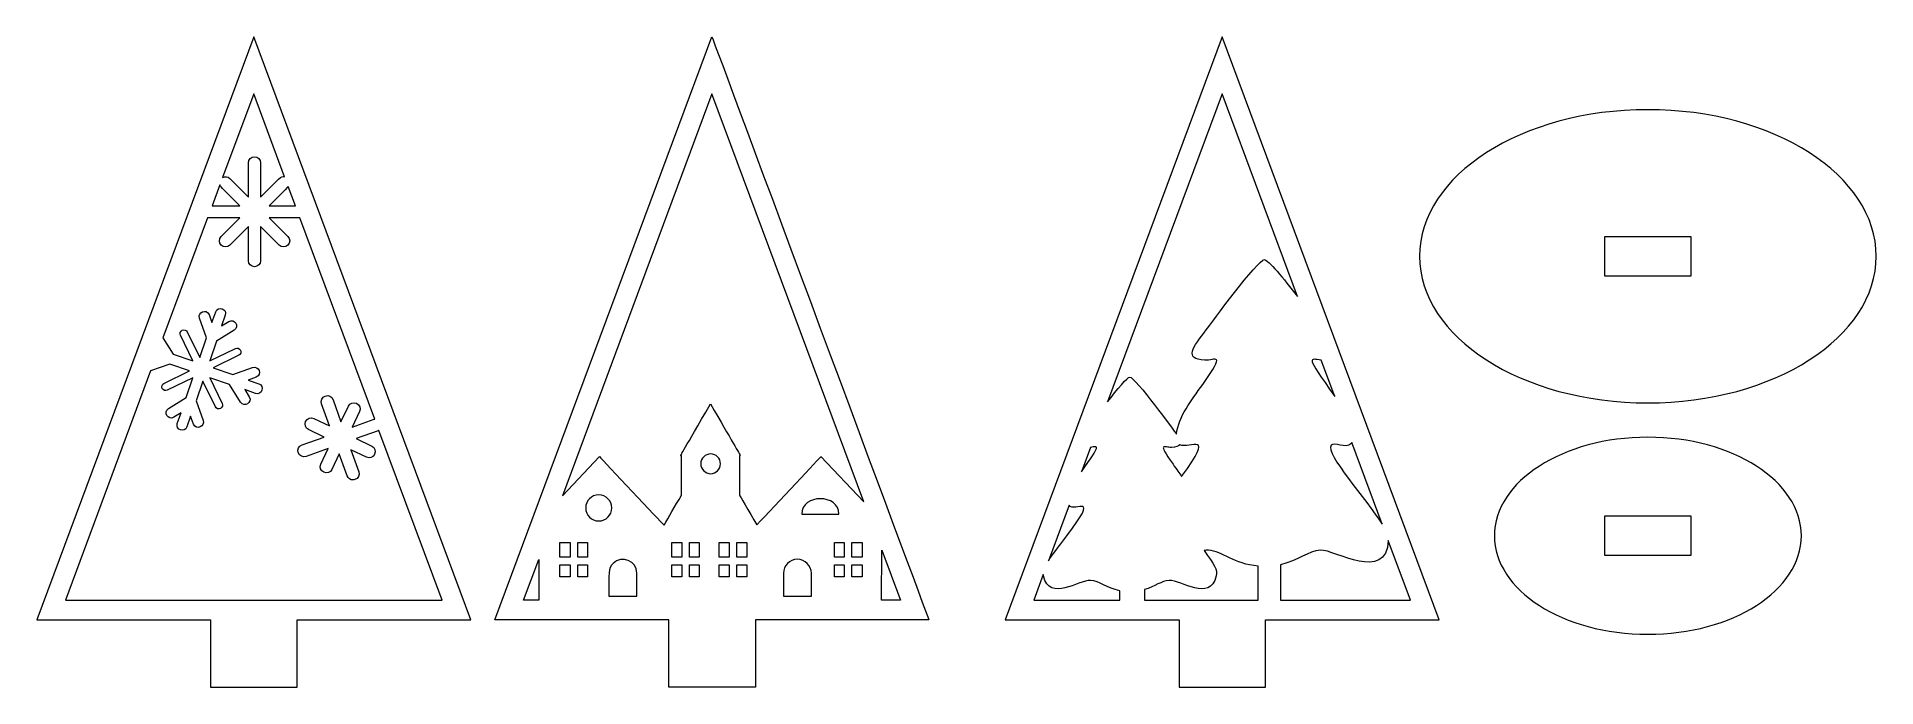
# Model space of a CAD drawing. Header units: inches. Extents: x 878 to 1303, y -312 to -162.
import ezdxf

# ---------------------------------------------------------------- set-up
doc = ezdxf.new("R2010")
doc.units = ezdxf.units.IN
doc.header["$MEASUREMENT"] = 0
doc.layers.add('_U+0421_U+043B_U+043E_U+0439 1', color=7, linetype='Continuous')

msp = doc.modelspace()

# ---------------------------------------------------------------- linework, layer by layer
at = {"layer": '_U+0421_U+043B_U+043E_U+0439 1', "color": 1, "lineweight": 5, "true_color": 0xff1200}
for points in [[(927.82, -161.61), (877.71, -296.33), (917.87, -296.33), (917.87, -311.86), (937.88, -311.86), (937.88, -296.33), (977.94, -296.33), (927.82, -161.61)], [(1151.48, -161.61), (1101.37, -296.33), (1141.54, -296.33), (1141.54, -311.86), (1161.54, -311.86), (1161.54, -296.33), (1201.6, -296.33), (1151.48, -161.61)], [(1259.83, -207.81), (1239.83, -207.81), (1239.83, -216.81), (1259.83, -216.81), (1259.83, -207.81)], [(1259.83, -272.37), (1239.83, -272.37), (1239.83, -281.37), (1259.83, -281.37), (1259.83, -272.37)], [(1000.89, -281.78), (998.5, -281.78), (998.5, -278.42), (1000.89, -278.42), (1000.89, -281.78)], [(1004.88, -281.78), (1002.66, -281.78), (1002.66, -278.42), (1004.88, -278.42), (1004.88, -281.78)], [(1026.69, -281.78), (1024.36, -281.78), (1024.36, -278.42), (1026.69, -278.42), (1026.69, -281.78)], [(1030.74, -281.78), (1028.46, -281.78), (1028.46, -278.42), (1030.74, -278.42), (1030.74, -281.78)], [(1037.63, -281.78), (1035.35, -281.78), (1035.35, -278.42), (1037.63, -278.42), (1037.63, -281.78)], [(1041.72, -281.78), (1039.39, -281.78), (1039.39, -278.42), (1041.72, -278.42), (1041.72, -281.78)], [(1064.22, -281.78), (1062, -281.78), (1062, -278.42), (1064.22, -278.42), (1064.22, -281.78)], [(1068.38, -281.78), (1065.99, -281.78), (1065.99, -278.42), (1068.38, -278.42), (1068.38, -281.78)], [(1072.87, -280.18), (1077.17, -291.75), (1072.81, -291.75), (1072.87, -280.18)], [(990.14, -291.75), (993.64, -282.36), (993.68, -291.75), (990.14, -291.75)], [(1000.89, -286.34), (998.5, -286.34), (998.5, -283.55), (1000.89, -283.55), (1000.89, -286.34)], [(1004.88, -286.34), (1002.66, -286.34), (1002.66, -283.55), (1004.88, -283.55), (1004.88, -286.34)], [(1026.69, -286.34), (1024.36, -286.34), (1024.36, -283.55), (1026.69, -283.55), (1026.69, -286.34)], [(1030.74, -286.34), (1028.46, -286.34), (1028.46, -283.55), (1030.74, -283.55), (1030.74, -286.34)], [(1037.63, -286.34), (1035.35, -286.34), (1035.35, -283.55), (1037.63, -283.55), (1037.63, -286.34)], [(1041.72, -286.34), (1039.39, -286.34), (1039.39, -283.55), (1041.72, -283.55), (1041.72, -286.34)], [(1064.22, -286.34), (1062, -286.34), (1062, -283.55), (1064.22, -283.55), (1064.22, -286.34)], [(1068.38, -286.34), (1065.99, -286.34), (1065.99, -283.55), (1068.38, -283.55), (1068.38, -286.34)]]:
    msp.add_lwpolyline(points, dxfattribs=at)
for points, knots in [([(1033.66, -161.61), (1033.66, -161.61), (983.54, -296.33), (983.54, -296.33), (983.54, -296.33), (1023.71, -296.33), (1023.71, -296.33), (1023.71, -296.33), (1023.71, -311.86), (1023.71, -311.86), (1023.71, -311.86), (1043.71, -311.86), (1043.71, -311.86), (1043.71, -311.86), (1043.71, -296.33), (1043.71, -296.33), (1043.71, -296.33), (1083.77, -296.33), (1083.77, -296.33), (1082.37, -292.58), (1034.99, -165.21), (1033.66, -161.61)], [0, 0, 0, 0, 1, 1, 1, 2, 2, 2, 3, 3, 3, 4, 4, 4, 5, 5, 5, 6, 6, 6, 7, 7, 7, 7]), ([(934.96, -193.95), (933.99, -193.77), (933.95, -194.09), (929.42, -198.63), (929.42, -198.63), (929.42, -190.75), (929.42, -190.75), (929.42, -189.97), (928.78, -189.34), (928.01, -189.34), (927.23, -189.34), (926.59, -189.97), (926.59, -190.75), (926.59, -190.75), (926.59, -198.63), (926.59, -198.63), (926.59, -198.63), (922.3, -194.34), (922.3, -194.34), (921.85, -193.88), (921.17, -193.81), (920.63, -194.1), (920.63, -194.1), (927.82, -174.77), (927.82, -174.77), (927.82, -174.77), (934.96, -193.95), (934.96, -193.95)], [0, 0, 0, 0, 1, 1, 1, 2, 2, 2, 3, 3, 3, 4, 4, 4, 5, 5, 5, 6, 6, 6, 7, 7, 7, 8, 8, 8, 9, 9, 9, 9]), ([(1058.84, -258.59), (1058.83, -258.6), (1048.21, -269.88), (1043.99, -274.36), (1042.19, -271.23), (1040.01, -267.45), (1040.01, -267.45), (1040.01, -267.45), (1040.01, -258.33), (1040.01, -258.33), (1040.01, -258.33), (1040.21, -258.33), (1040.21, -258.33), (1040.13, -258.19), (1038.17, -254.79), (1033.32, -246.39), (1027.14, -257.1), (1026.48, -258.23), (1026.44, -258.31), (1026.44, -258.31), (1026.43, -258.33), (1026.43, -258.33), (1026.43, -258.33), (1026.64, -258.33), (1026.64, -258.33), (1026.64, -258.33), (1026.64, -267.46), (1026.64, -267.46), (1025.06, -270.19), (1023.67, -272.59), (1022.59, -274.46), (1021.76, -273.57), (1008.76, -259.76), (1007.65, -258.59), (1007.65, -258.59), (999.11, -267.66), (999.11, -267.66), (999.11, -267.66), (1033.66, -174.77), (1033.66, -174.77), (1033.66, -174.77), (1068.72, -269.03), (1068.72, -269.03), (1068.72, -269.03), (1058.84, -258.59), (1058.84, -258.59)], [0, 0, 0, 0, 1, 1, 1, 2, 2, 2, 3, 3, 3, 4, 4, 4, 5, 5, 5, 6, 6, 6, 7, 7, 7, 8, 8, 8, 9, 9, 9, 10, 10, 10, 11, 11, 11, 12, 12, 12, 13, 13, 13, 14, 14, 14, 15, 15, 15, 15]), ([(1168.92, -221.64), (1165.66, -217.43), (1162.09, -213.08), (1161.27, -213.08), (1159.74, -213.08), (1148.87, -227.92), (1147.84, -229.29), (1144.7, -233.44), (1142.57, -236.03), (1147.51, -236.33), (1149.78, -236.47), (1152.56, -234.06), (1147.02, -241.9), (1144.26, -245.82), (1141.49, -249.27), (1140.94, -253.38), (1140.69, -253.02), (1131.34, -240.2), (1130.19, -240.2), (1129.62, -240.2), (1127.23, -243.1), (1125, -245.97), (1125, -245.97), (1151.48, -174.77), (1151.48, -174.77), (1151.48, -174.77), (1168.92, -221.64), (1168.92, -221.64)], [0, 0, 0, 0, 1, 1, 1, 2, 2, 2, 3, 3, 3, 4, 4, 4, 5, 5, 5, 6, 6, 6, 7, 7, 7, 8, 8, 8, 9, 9, 9, 9]), ([(1302.57, -212.31), (1302.57, -231.02), (1278.96, -246.18), (1249.83, -246.18), (1220.71, -246.18), (1197.09, -231.02), (1197.09, -212.31), (1197.09, -193.61), (1220.71, -178.45), (1249.83, -178.45), (1278.96, -178.45), (1302.57, -193.61), (1302.57, -212.31)], [0, 0, 0, 0, 1, 1, 1, 2, 2, 2, 3, 3, 3, 4, 4, 4, 4]), ([(924.6, -200.63), (924.6, -200.63), (918.21, -200.63), (918.21, -200.63), (918.21, -200.63), (919.99, -195.84), (919.99, -195.84), (920.14, -196.23), (919.95, -195.98), (924.6, -200.63)], [0, 0, 0, 0, 1, 1, 1, 2, 2, 2, 3, 3, 3, 3]), ([(935.8, -196.22), (935.8, -196.22), (937.44, -200.63), (937.44, -200.63), (937.44, -200.63), (931.41, -200.63), (931.41, -200.63), (931.57, -200.47), (935.66, -196.39), (935.8, -196.22)], [0, 0, 0, 0, 1, 1, 1, 2, 2, 2, 3, 3, 3, 3]), ([(884.31, -291.75), (884.31, -291.75), (904, -238.81), (904, -238.81), (904, -238.81), (908.41, -237.21), (908.41, -237.21), (908.41, -237.21), (912.99, -238.78), (912.99, -238.78), (912.99, -238.78), (907.07, -241.67), (907.07, -241.67), (906.65, -241.88), (906.46, -242.42), (906.67, -242.85), (906.88, -243.28), (907.42, -243.46), (907.85, -243.26), (907.85, -243.26), (913.76, -240.37), (913.76, -240.37), (913.76, -240.37), (912.19, -244.95), (912.19, -244.95), (912.19, -244.95), (908.11, -247.5), (908.11, -247.5), (906.82, -248.33), (908.07, -250.28), (909.35, -249.5), (909.35, -249.5), (911.03, -248.46), (911.03, -248.46), (911.03, -248.46), (910.17, -250.95), (910.17, -250.95), (909.67, -252.4), (911.9, -253.17), (912.4, -251.72), (912.4, -251.72), (913.25, -249.22), (913.25, -249.22), (913.25, -249.22), (913.93, -251.08), (913.93, -251.08), (914.5, -252.56), (916.66, -251.62), (916.14, -250.26), (916.14, -250.26), (914.5, -245.74), (914.5, -245.74), (914.5, -245.74), (916.07, -241.16), (916.07, -241.16), (916.07, -241.16), (918.96, -247.07), (918.96, -247.07), (919.17, -247.5), (919.71, -247.69), (920.14, -247.48), (920.57, -247.27), (920.75, -246.73), (920.54, -246.3), (920.54, -246.3), (917.66, -240.39), (917.66, -240.39), (917.66, -240.39), (922.24, -241.96), (922.24, -241.96), (922.24, -241.96), (924.79, -246.04), (924.79, -246.04), (925.58, -247.33), (927.59, -246.12), (926.79, -244.8), (926.79, -244.8), (925.74, -243.12), (925.74, -243.12), (925.74, -243.12), (928.24, -243.98), (928.24, -243.98), (929.73, -244.49), (930.41, -242.24), (929, -241.75), (929, -241.75), (926.51, -240.9), (926.51, -240.9), (926.51, -240.9), (928.37, -240.22), (928.37, -240.22), (929.81, -239.7), (929, -237.49), (927.55, -238.01), (927.55, -238.01), (923.03, -239.65), (923.03, -239.65), (923.03, -239.65), (918.45, -238.08), (918.45, -238.08), (918.45, -238.08), (924.36, -235.19), (924.36, -235.19), (924.79, -234.98), (924.98, -234.44), (924.77, -234.01), (924.56, -233.58), (924.02, -233.4), (923.59, -233.61), (923.59, -233.61), (917.68, -236.49), (917.68, -236.49), (917.68, -236.49), (919.25, -231.91), (919.25, -231.91), (919.25, -231.91), (923.32, -229.36), (923.32, -229.36), (924.62, -228.53), (923.37, -226.58), (922.08, -227.36), (922.08, -227.36), (920.41, -228.4), (920.41, -228.4), (920.41, -228.4), (921.26, -225.91), (921.26, -225.91), (921.76, -224.46), (919.54, -223.7), (919.04, -225.15), (919.04, -225.15), (918.18, -227.64), (918.18, -227.64), (918.18, -227.64), (917.5, -225.78), (917.5, -225.78), (917.24, -225.08), (916.54, -224.9), (916.01, -225.12), (915.48, -225.34), (915.03, -225.9), (915.3, -226.6), (915.3, -226.6), (916.94, -231.12), (916.94, -231.12), (916.94, -231.12), (915.36, -235.7), (915.36, -235.7), (915.36, -235.7), (912.48, -229.79), (912.48, -229.79), (912.27, -229.36), (911.73, -229.17), (911.3, -229.38), (910.87, -229.59), (910.68, -230.13), (910.89, -230.56), (910.89, -230.56), (913.78, -236.47), (913.78, -236.47), (913.78, -236.47), (909.2, -234.9), (909.2, -234.9), (909.2, -234.9), (906.85, -231.15), (906.85, -231.15), (906.85, -231.15), (917.16, -203.45), (917.16, -203.45), (917.16, -203.45), (924.6, -203.45), (924.6, -203.45), (924.6, -203.45), (920.3, -207.74), (920.3, -207.74), (919.75, -208.29), (919.75, -209.19), (920.3, -209.74), (920.86, -210.29), (921.75, -210.29), (922.3, -209.74), (922.3, -209.74), (926.59, -205.44), (926.59, -205.44), (926.59, -205.44), (926.59, -213.33), (926.59, -213.33), (926.59, -214.11), (927.23, -214.74), (928.01, -214.74), (928.78, -214.74), (929.42, -214.11), (929.42, -213.33), (929.42, -213.33), (929.42, -205.44), (929.42, -205.44), (929.42, -205.44), (933.71, -209.74), (933.71, -209.74), (934.26, -210.29), (935.15, -210.29), (935.71, -209.74), (936.26, -209.19), (936.26, -208.29), (935.71, -207.74), (935.71, -207.74), (931.41, -203.45), (931.41, -203.45), (931.41, -203.45), (938.49, -203.45), (938.49, -203.45), (938.49, -203.45), (955.78, -249.93), (955.78, -249.93), (955.73, -249.94), (955.68, -249.95), (955.64, -249.96), (955.64, -249.96), (950.52, -251.78), (950.52, -251.78), (950.52, -251.78), (952.24, -248.16), (952.24, -248.16), (952.58, -247.45), (952.28, -246.61), (951.58, -246.27), (950.87, -245.94), (950.03, -246.24), (949.7, -246.94), (949.7, -246.94), (947.97, -250.57), (947.97, -250.57), (947.97, -250.57), (946.15, -245.45), (946.15, -245.45), (945.89, -244.71), (945.09, -244.33), (944.35, -244.59), (943.62, -244.85), (943.23, -245.66), (943.49, -246.39), (943.49, -246.39), (945.31, -251.51), (945.31, -251.51), (945.31, -251.51), (941.68, -249.78), (941.68, -249.78), (940.98, -249.45), (940.14, -249.75), (939.8, -250.45), (939.47, -251.15), (939.77, -251.99), (940.47, -252.33), (940.47, -252.33), (944.09, -254.06), (944.09, -254.06), (944.09, -254.06), (938.98, -255.87), (938.98, -255.87), (938.24, -256.13), (937.86, -256.94), (938.12, -257.67), (938.38, -258.41), (939.18, -258.79), (939.92, -258.53), (939.92, -258.53), (945.04, -256.72), (945.04, -256.72), (945.04, -256.72), (943.31, -260.34), (943.31, -260.34), (942.98, -261.04), (943.27, -261.89), (943.98, -262.22), (944.68, -262.56), (945.52, -262.26), (945.86, -261.56), (945.86, -261.56), (947.59, -257.93), (947.59, -257.93), (947.59, -257.93), (949.4, -263.05), (949.4, -263.05), (949.61, -263.63), (950.15, -263.99), (950.73, -263.99), (950.89, -263.99), (951.05, -263.96), (951.2, -263.91), (951.94, -263.65), (952.32, -262.84), (952.06, -262.11), (952.06, -262.11), (950.25, -256.99), (950.25, -256.99), (950.25, -256.99), (953.87, -258.71), (953.87, -258.71), (954.07, -258.81), (954.27, -258.85), (954.48, -258.85), (955, -258.85), (955.51, -258.56), (955.75, -258.05), (956.09, -257.34), (955.79, -256.5), (955.08, -256.17), (955.08, -256.17), (951.46, -254.44), (951.46, -254.44), (951.46, -254.44), (956.58, -252.63), (956.58, -252.63), (956.64, -252.6), (956.7, -252.57), (956.75, -252.54), (956.75, -252.54), (971.34, -291.75), (971.34, -291.75), (971.34, -291.75), (884.31, -291.75), (884.31, -291.75)], [0, 0, 0, 0, 1, 1, 1, 2, 2, 2, 3, 3, 3, 4, 4, 4, 5, 5, 5, 6, 6, 6, 7, 7, 7, 8, 8, 8, 9, 9, 9, 10, 10, 10, 11, 11, 11, 12, 12, 12, 13, 13, 13, 14, 14, 14, 15, 15, 15, 16, 16, 16, 17, 17, 17, 18, 18, 18, 19, 19, 19, 20, 20, 20, 21, 21, 21, 22, 22, 22, 23, 23, 23, 24, 24, 24, 25, 25, 25, 26, 26, 26, 27, 27, 27, 28, 28, 28, 29, 29, 29, 30, 30, 30, 31, 31, 31, 32, 32, 32, 33, 33, 33, 34, 34, 34, 35, 35, 35, 36, 36, 36, 37, 37, 37, 38, 38, 38, 39, 39, 39, 40, 40, 40, 41, 41, 41, 42, 42, 42, 43, 43, 43, 44, 44, 44, 45, 45, 45, 46, 46, 46, 47, 47, 47, 48, 48, 48, 49, 49, 49, 50, 50, 50, 51, 51, 51, 52, 52, 52, 53, 53, 53, 54, 54, 54, 55, 55, 55, 56, 56, 56, 57, 57, 57, 58, 58, 58, 59, 59, 59, 60, 60, 60, 61, 61, 61, 62, 62, 62, 63, 63, 63, 64, 64, 64, 65, 65, 65, 66, 66, 66, 67, 67, 67, 68, 68, 68, 69, 69, 69, 70, 70, 70, 71, 71, 71, 72, 72, 72, 73, 73, 73, 74, 74, 74, 75, 75, 75, 76, 76, 76, 77, 77, 77, 78, 78, 78, 79, 79, 79, 80, 80, 80, 81, 81, 81, 82, 82, 82, 83, 83, 83, 84, 84, 84, 85, 85, 85, 86, 86, 86, 87, 87, 87, 88, 88, 88, 89, 89, 89, 90, 90, 90, 91, 91, 91, 92, 92, 92, 93, 93, 93, 94, 94, 94, 95, 95, 95, 96, 96, 96, 97, 97, 97, 98, 98, 98, 99, 99, 99, 100, 100, 100, 101, 101, 101, 102, 102, 102, 103, 103, 103, 104, 104, 104, 105, 105, 105, 106, 106, 106, 107, 107, 107, 107]), ([(1174.38, -236.31), (1174.38, -236.31), (1177.51, -244.72), (1177.51, -244.72), (1170.52, -234.74), (1171.67, -236.04), (1174.38, -236.31)], [0, 0, 0, 0, 1, 1, 1, 2, 2, 2, 2]), ([(1141.7, -255.86), (1144.05, -257.02), (1150.09, -252.26), (1142.15, -263.21), (1141.62, -262.43), (1140.97, -261.53), (1140.16, -260.37), (1136.28, -254.88), (1138.23, -256.57), (1139.81, -256.47), (1140.86, -256.41), (1141.45, -256.2), (1141.7, -255.86)], [0, 0, 0, 0, 1, 1, 1, 2, 2, 2, 3, 3, 3, 4, 4, 4, 4]), ([(1285.29, -276.87), (1285.29, -289.45), (1269.41, -299.64), (1249.83, -299.64), (1230.25, -299.64), (1214.38, -289.45), (1214.38, -276.87), (1214.38, -264.3), (1230.25, -254.11), (1249.83, -254.11), (1269.41, -254.11), (1285.29, -264.3), (1285.29, -276.87)], [0, 0, 0, 0, 1, 1, 1, 2, 2, 2, 3, 3, 3, 4, 4, 4, 4]), ([(1033.36, -262.53), (1032.1, -262.53), (1031.08, -261.51), (1031.08, -260.25), (1031.08, -258.99), (1032.1, -257.97), (1033.36, -257.97), (1034.61, -257.97), (1035.63, -258.99), (1035.63, -260.25), (1035.63, -261.51), (1034.61, -262.53), (1033.36, -262.53)], [0, 0, 0, 0, 1, 1, 1, 2, 2, 2, 3, 3, 3, 4, 4, 4, 4]), ([(1119.01, -262.07), (1119.01, -262.07), (1121.1, -256.45), (1121.1, -256.45), (1122.89, -256.23), (1123.63, -255.51), (1119.01, -262.07)], [0, 0, 0, 0, 1, 1, 1, 2, 2, 2, 2]), ([(1181.46, -255.36), (1181.46, -255.36), (1188.46, -274.16), (1188.46, -274.16), (1184.92, -268.61), (1175.18, -257.73), (1176.66, -255.98), (1177.39, -255.1), (1180.05, -256.83), (1181.24, -255.65), (1181.33, -255.56), (1181.4, -255.46), (1181.46, -255.36)], [0, 0, 0, 0, 1, 1, 1, 2, 2, 2, 3, 3, 3, 4, 4, 4, 4]), ([(1007.5, -273.46), (1005.83, -273.46), (1004.49, -272.11), (1004.49, -270.45), (1004.49, -268.78), (1005.83, -267.43), (1007.5, -267.43), (1009.17, -267.43), (1010.52, -268.78), (1010.52, -270.45), (1010.52, -272.11), (1009.17, -273.46), (1007.5, -273.46)], [0, 0, 0, 0, 1, 1, 1, 2, 2, 2, 3, 3, 3, 4, 4, 4, 4]), ([(1054.39, -271.9), (1054.39, -267.12), (1063, -267.12), (1063, -271.9), (1063, -271.9), (1054.39, -271.9), (1054.39, -271.9)], [0, 0, 0, 0, 1, 1, 1, 2, 2, 2, 2]), ([(1115.63, -276.87), (1113.62, -279.55), (1112.24, -281.32), (1111.36, -282.63), (1111.36, -282.63), (1116.13, -269.82), (1116.13, -269.82), (1117.38, -271.73), (1123.51, -266.39), (1115.63, -276.87)], [0, 0, 0, 0, 1, 1, 1, 2, 2, 2, 3, 3, 3, 3]), ([(1133.58, -291.75), (1133.58, -291.75), (1133.58, -289.31), (1133.58, -289.31), (1135.96, -288.59), (1137.49, -287.28), (1139.24, -287.19), (1142.11, -287.03), (1148.6, -292.31), (1150.13, -286.15), (1150.48, -284.72), (1149.73, -283.5), (1147.31, -280.28), (1147.68, -280.22), (1148.02, -280.19), (1148.33, -280.21), (1151.57, -280.38), (1154.27, -283.48), (1159.8, -283.87), (1159.8, -283.87), (1159.8, -291.75), (1159.8, -291.75), (1159.8, -291.75), (1133.58, -291.75), (1133.58, -291.75)], [0, 0, 0, 0, 1, 1, 1, 2, 2, 2, 3, 3, 3, 4, 4, 4, 5, 5, 5, 6, 6, 6, 7, 7, 7, 8, 8, 8, 8]), ([(1164.96, -283.55), (1169.05, -282.64), (1171.43, -280.35), (1174.2, -280.21), (1177.54, -280.03), (1189.44, -287.82), (1189.87, -277.96), (1189.87, -277.96), (1195, -291.75), (1195, -291.75), (1195, -291.75), (1164.96, -291.75), (1164.96, -291.75), (1164.96, -291.75), (1164.96, -283.55), (1164.96, -283.55)], [0, 0, 0, 0, 1, 1, 1, 2, 2, 2, 3, 3, 3, 4, 4, 4, 5, 5, 5, 5]), ([(1016.33, -290.84), (1016.33, -290.84), (1009.87, -290.84), (1009.87, -290.84), (1009.87, -285.33), (1009.6, -284.47), (1010.81, -283.25), (1012.83, -281.24), (1016.33, -282.65), (1016.33, -285.54), (1016.33, -285.54), (1016.33, -290.84), (1016.33, -290.84)], [0, 0, 0, 0, 1, 1, 1, 2, 2, 2, 3, 3, 3, 4, 4, 4, 4]), ([(1056.62, -290.84), (1056.62, -290.84), (1050.16, -290.84), (1050.16, -290.84), (1050.16, -290.84), (1050.16, -285.54), (1050.16, -285.54), (1050.16, -283.76), (1051.61, -282.31), (1053.39, -282.31), (1055.18, -282.31), (1056.62, -283.76), (1056.62, -285.54), (1056.62, -285.54), (1056.62, -290.84), (1056.62, -290.84)], [0, 0, 0, 0, 1, 1, 1, 2, 2, 2, 3, 3, 3, 4, 4, 4, 5, 5, 5, 5]), ([(1110.18, -285.81), (1110.19, -285.92), (1110.22, -286.04), (1110.24, -286.15), (1111.77, -292.31), (1118.26, -287.03), (1121.13, -287.19), (1123.14, -287.29), (1124.85, -289), (1127.9, -289.59), (1127.9, -289.59), (1127.9, -291.75), (1127.9, -291.75), (1127.9, -291.75), (1107.97, -291.75), (1107.97, -291.75), (1107.97, -291.75), (1110.18, -285.81), (1110.18, -285.81)], [0, 0, 0, 0, 1, 1, 1, 2, 2, 2, 3, 3, 3, 4, 4, 4, 5, 5, 5, 6, 6, 6, 6])]:
    msp.add_open_spline(points, degree=3, knots=knots, dxfattribs=at)

doc.saveas('drawing.dxf')
